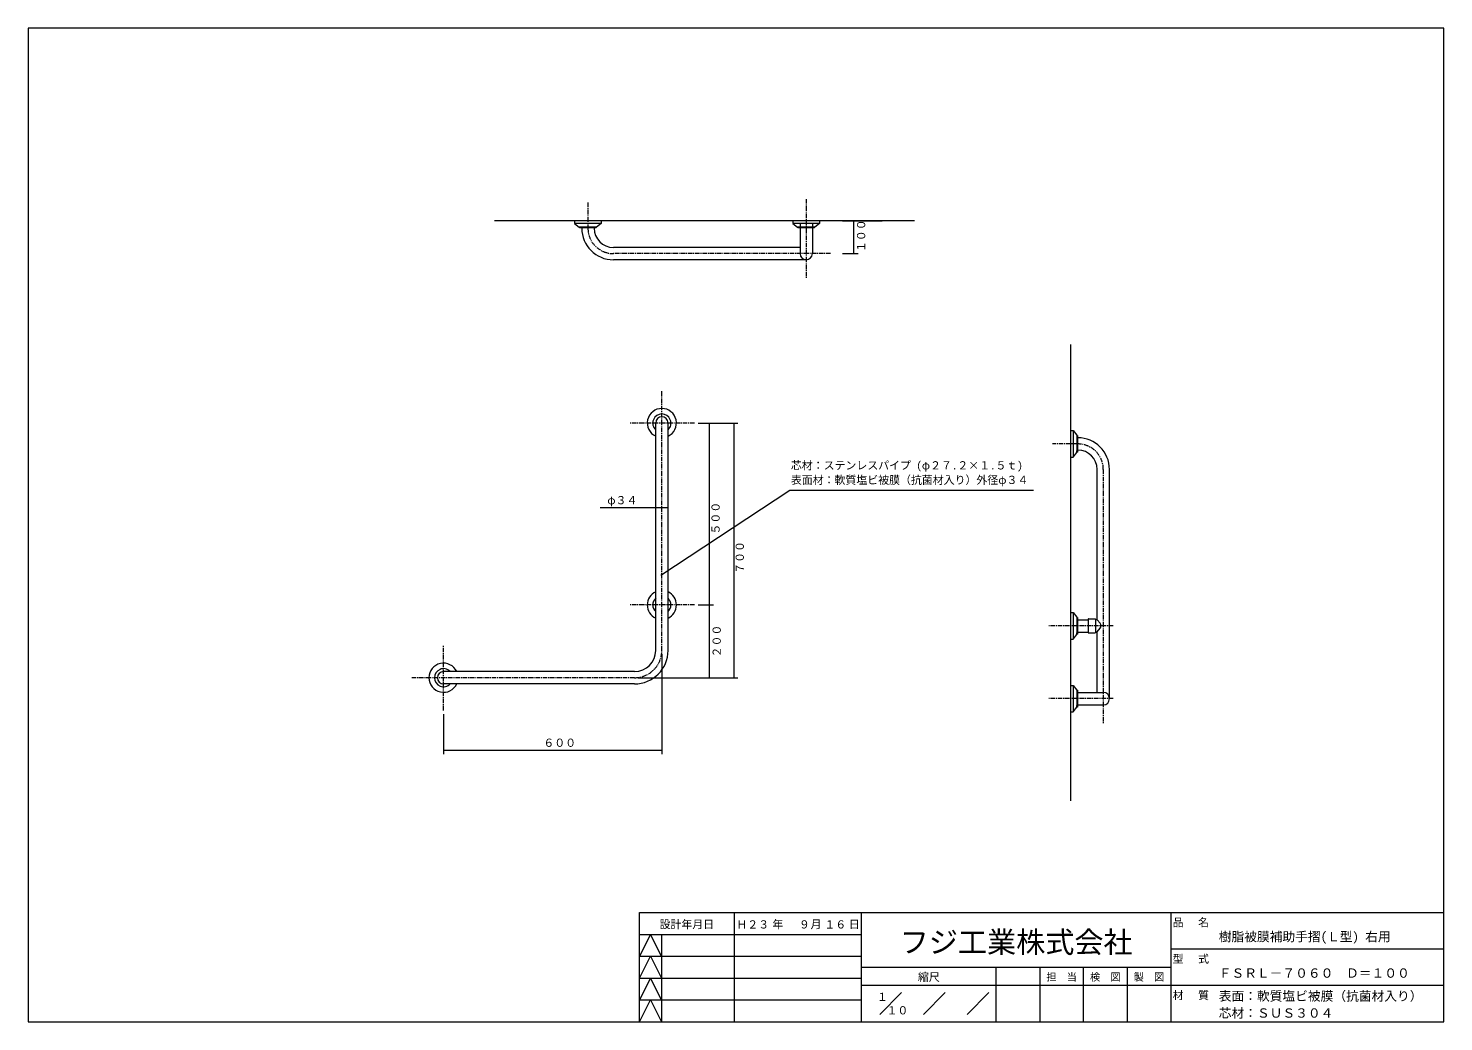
# Model space of a CAD drawing. Units: millimetres, scale not verified. Extents: x -2205 to 1685, y -1471 to 1259.
import ezdxf
from ezdxf.enums import TextEntityAlignment as Align

# ---------------------------------------------------------------- set-up
doc = ezdxf.new("R2010")
doc.units = ezdxf.units.MM
doc.header["$LTSCALE"] = 10
doc.linetypes.add('USER11', pattern=[0.375, 0.25, -0.125])
doc.linetypes.add('USER4', pattern=[2, 1.25, -0.25, 0.25, -0.25])
doc.layers.add('0-0_0', color=7, linetype='Continuous', lineweight=18)
doc.layers.add('0-1_LEVEL001', color=7, linetype='Continuous', lineweight=18)
doc.styles.add('ＭＳ ゴシック', font='')
doc.styles.get('ＭＳ ゴシック').set_extended_font_data('MS Gothic')

# ---------------------------------------------------------------- blocks, each defined once
blk = doc.blocks.new('A3')
at = {"layer": '0-1_LEVEL001'}
for p, q in [((183.5, 31.4), (183.5, 1.4)), ((218.5, 1.4), (218.5, 31.4)), ((303.5, 31.4), (303.5, 1.4)), ((157.5, 25.4), (218.5, 25.4)), ((163.5, 25.4), (163.5, 1.4)), ((303.5, 21.4), (378.5, 21.4)), ((157.5, 19.4), (218.5, 19.4)), ((218.5, 16.4), (303.5, 16.4)), ((255.5, 1.4), (255.5, 16.4)), ((267.5, 16.4), (267.5, 1.4)), ((279.5, 1.4), (279.5, 16.4)), ((291.5, 16.4), (291.5, 1.4)), ((157.5, 13.4), (218.5, 13.4)), ((218.5, 11.4), (303.5, 11.4)), ((223.5, 3.4), (229.5, 9.4)), ((235.5, 3.4), (241.5, 9.4)), ((247.5, 3.4), (253.5, 9.4)), ((303.5, 11.4), (378.5, 11.4)), ((157.5, 7.4), (218.5, 7.4))]:
    blk.add_line(p, q, dxfattribs=at)
blk.add_lwpolyline([(-10.5, 1.4), (378.5, 1.4), (378.5, 274.4), (-10.5, 274.4)], close=True, dxfattribs=at)
for points in [[(157.5, 1.4), (157.5, 31.4), (378.5, 31.4)], [(163.5, 19.4), (160.5, 25.4), (157.5, 19.4)], [(157.5, 13.4), (160.5, 19.4), (163.5, 13.4)], [(163.5, 7.4), (160.5, 13.4), (157.5, 7.4)], [(157.5, 1.4), (160.5, 7.4), (163.5, 1.4)]]:
    blk.add_lwpolyline(points, dxfattribs=at)
at = {"layer": '0-1_LEVEL001', "style": 'ＭＳ ゴシック'}
for s, height, p in [('設計年月日', 2.199, (163, 26.4)), ('年', 2.2, (194, 26.4)), ('月', 2.2, (204.5, 26.4)), ('日', 2.2, (215, 26.4)), ('品', 2.2, (304, 26.9)), ('名', 2.2, (311, 26.9)), ('型', 2.2, (304, 16.9)), ('式', 2.2, (311, 16.9)), ('縮尺', 2.199, (234, 11.9)), ('材', 2.2, (304, 6.9)), ('質', 2.2, (311, 6.9))]:
    blk.add_text(s, height=height, dxfattribs=at).set_placement(p, align=Align.BOTTOM_LEFT)
blk = doc.blocks.new('GMM001')
at = {"layer": '0-1_LEVEL001', "style": 'ＭＳ ゴシック'}
for s, p in [('担\u3000当', (279.8, 10.633)), ('検\u3000図', (291.8, 10.633)), ('製\u3000図', (303.8, 10.633))]:
    blk.add_text(s, height=2.053, dxfattribs=at).set_placement(p, align=Align.BOTTOM_LEFT)

msp = doc.modelspace()

# ---------------------------------------------------------------- linework, layer by layer
at = {"layer": '0-0_0', "color": 6, "linetype": 'USER4'}
for p, q in [((-666.94, 779.86), (-666.94, 709.86)), ((-66.94, 789.86), (-66.94, 572.86)), ((0.06, 639.86), (-596.94, 639.86)), ((-463.76, -450.76), (-463.76, 264.24)), ((-373.76, 174.24), (-553.76, 174.24)), ((679.47, 116.77), (609.47, 116.77)), ((749.47, 46.77), (749.47, -650.23)), ((-373.76, -325.76), (-553.76, -325.76)), ((776.66, -383.23), (599.47, -383.23)), ((-1063.76, -615.76), (-1063.76, -435.76)), ((-538.76, -525.76), (-1153.76, -525.76)), ((776.66, -583.23), (599.47, -583.23))]:
    msp.add_line(p, q, dxfattribs=at)
at = {"layer": '0-0_0', "color": 3}
for p, q in [((230.62, 729.86), (-923.91, 729.86)), ((659.47, 390.18), (659.47, -864))]:
    msp.add_line(p, q, dxfattribs=at)
at = {"layer": '0-0_0'}
for p, q in [((-690.69, 712.36), (-685.69, 712.36)), ((-689.94, 710.86), (-689.94, 712.36)), ((-689.94, 710.86), (-689.94, 712.36)), ((-643.94, 712.36), (-689.94, 712.36)), ((-643.94, 710.86), (-689.94, 710.86)), ((-683.94, 709.86), (-683.94, 710.86)), ((-649.94, 709.86), (-649.94, 710.86)), ((-643.19, 712.36), (-648.19, 712.36)), ((-643.94, 710.86), (-643.94, 712.36)), ((-630.44, 722.86), (-643.19, 712.36)), ((-630.44, 729.86), (-630.44, 722.86)), ((-30.44, 729.86), (-103.44, 729.86)), ((-103.44, 729.86), (-103.44, 722.86)), ((-30.44, 722.86), (-103.44, 722.86)), ((-103.44, 722.86), (-90.69, 712.36)), ((-90.69, 712.36), (-85.69, 712.36)), ((-43.94, 712.36), (-89.94, 712.36)), ((-89.94, 710.86), (-89.94, 712.36)), ((-89.94, 710.86), (-89.94, 712.36)), ((-43.94, 710.86), (-89.94, 710.86)), ((-83.94, 720.86), (-83.94, 639.86)), ((-49.94, 720.86), (-49.94, 639.86)), ((-43.19, 712.36), (-48.19, 712.36)), ((-43.94, 710.86), (-43.94, 712.36)), ((-30.44, 722.86), (-43.19, 712.36)), ((-30.44, 729.86), (-30.44, 722.86)), ((-83.94, 656.86), (-596.94, 656.86)), ((-66.94, 622.86), (-596.94, 622.86)), ((-480.76, -450.76), (-480.76, 174.24)), ((-446.76, -450.76), (-446.76, 174.24)), ((659.47, 153.27), (659.47, 80.27)), ((659.47, 153.27), (666.47, 153.27)), ((666.47, 153.27), (666.47, 80.27)), ((666.47, 153.27), (676.97, 140.52)), ((676.97, 140.52), (676.97, 135.52)), ((676.97, 139.77), (676.97, 93.77)), ((678.47, 139.77), (676.97, 139.77)), ((678.47, 139.77), (678.47, 93.77)), ((679.47, 133.77), (678.47, 133.77)), ((659.47, 80.27), (666.47, 80.27)), ((666.47, 80.27), (676.97, 93.02)), ((676.97, 93.02), (676.97, 98.02)), ((678.47, 93.77), (676.97, 93.77)), ((678.47, 93.77), (676.97, 93.77)), ((679.47, 99.77), (678.47, 99.77)), ((766.47, -583.23), (766.47, 46.77)), ((659.47, -346.73), (659.47, -419.73)), ((659.47, -346.73), (666.47, -346.73)), ((666.47, -346.73), (676.97, -359.48)), ((676.97, -359.48), (676.97, -364.48)), ((678.47, -360.23), (676.97, -360.23)), ((676.97, -360.23), (676.97, -406.23)), ((678.47, -360.23), (678.47, -406.23)), ((678.47, -366.23), (707.67, -366.23)), ((707.67, -364.73), (707.67, -401.73)), ((708.67, -363.73), (726.67, -363.73)), ((727.67, -364.73), (727.67, -401.73)), ((727.67, -364.73), (727.67, -364.78)), ((728.97, -366.08), (731.7, -366.08)), ((732.17, -366.19), (732.17, -366.23)), ((732.47, -366.43), (740.63, -376.16)), ((659.47, -419.73), (666.47, -419.73)), ((676.97, -406.98), (676.97, -401.98)), ((678.47, -406.23), (676.97, -406.23)), ((678.47, -406.23), (676.97, -406.23)), ((678.47, -400.23), (707.67, -400.23)), ((708.67, -402.73), (726.67, -402.73)), ((727.67, -401.73), (727.67, -401.68)), ((728.97, -400.38), (731.4, -400.38)), ((731.93, -400.23), (732.47, -400.23)), ((732.17, -400.02), (740.63, -389.93)), ((732.47, -566.23), (732.47, -400.23)), ((-538.76, -508.76), (-1063.76, -508.76)), ((-538.76, -542.76), (-1063.76, -542.76)), ((659.47, -546.73), (659.47, -619.73)), ((666.47, -546.73), (666.47, -619.73)), ((676.97, -560.23), (676.97, -606.23)), ((678.47, -560.23), (676.97, -560.23)), ((678.47, -560.23), (678.47, -606.23)), ((678.47, -566.23), (749.47, -566.23)), ((659.47, -619.73), (666.47, -619.73)), ((666.47, -619.73), (676.97, -606.98)), ((676.97, -606.98), (676.97, -601.98)), ((678.47, -606.23), (676.97, -606.23)), ((678.47, -606.23), (676.97, -606.23)), ((678.47, -600.23), (749.47, -600.23))]:
    msp.add_line(p, q, dxfattribs=at)
at = {"layer": '0-0_0', "linetype": 'USER11'}
for p, q in [((-689.94, 710.86), (-689.94, 712.36)), ((-689.94, 710.86), (-689.94, 712.36)), ((-643.94, 710.86), (-643.94, 712.36)), ((-89.94, 710.86), (-89.94, 712.36)), ((-89.94, 710.86), (-89.94, 712.36)), ((-43.94, 710.86), (-43.94, 712.36)), ((678.47, 139.77), (676.97, 139.77)), ((678.47, 93.77), (676.97, 93.77)), ((678.47, 93.77), (676.97, 93.77)), ((678.47, -360.23), (676.97, -360.23)), ((678.47, -406.23), (676.97, -406.23)), ((678.47, -406.23), (676.97, -406.23)), ((678.47, -560.23), (676.97, -560.23)), ((678.47, -606.23), (676.97, -606.23)), ((678.47, -606.23), (676.97, -606.23))]:
    msp.add_line(p, q, dxfattribs=at)
at = {"layer": '0-0_0', "color": 8}
for p, q in [((33.06, 729.86), (141.44, 729.86)), ((63.04, 729.86), (63.04, 639.86)), ((33.06, 639.86), (75.68, 639.86)), ((-363.76, 174.24), (-255.38, 174.24)), ((-332.99, -525.76), (-332.99, 174.24)), ((-265.38, -525.76), (-265.38, 174.24)), ((427.76, -10.6), (557.41, -10.6)), ((-446.76, -59.22), (-633, -59.22)), ((-363.76, -325.76), (-321.58, -325.76)), ((-463.76, -460.76), (-463.76, -735.76)), ((-528.76, -525.76), (-255.38, -525.76)), ((-1063.76, -625.76), (-1063.76, -735.76)), ((-463.76, -725.76), (-1063.76, -725.76))]:
    msp.add_line(p, q, dxfattribs=at)
at = {"layer": '0-0_0'}
for points in [[(-630.44, 729.86), (-703.44, 729.86), (-703.44, 722.86)], [(-630.44, 722.86), (-703.44, 722.86), (-690.69, 712.36)], [(732.17, -366.23), (732.47, -366.23), (732.47, 46.77)], [(666.47, -346.73), (666.47, -419.73), (676.97, -406.98)], [(659.47, -546.73), (666.47, -546.73), (676.97, -559.48), (676.97, -564.48)]]:
    msp.add_lwpolyline(points, dxfattribs=at)
at = {"layer": '0-0_0', "color": 8}
msp.add_lwpolyline([(-466.55, -243.92), (-112.24, -10.6), (427.76, -10.6)], dxfattribs=at)
at = {"layer": '0-0_0'}
for centre, radius, start, end in [((-596.94, 709.86), 87, 180, 270), ((-596.94, 709.86), 53, 180, 270), ((-66.94, 639.86), 17, 180, 0), ((-463.76, 174.24), 40, 295.15066, 244.84934), ((-463.76, 174.24), 25, 312.84364, 227.15636), ((-463.76, 174.24), 17, 0, 180), ((679.47, 46.77), 87, 0, 90), ((679.47, 46.77), 53, 0, 90), ((-463.76, -325.76), 40, 115.15066, 244.84934), ((-463.76, -325.76), 25, 132.84364, 227.15636), ((-463.76, -325.76), 40, 295.15066, 64.84934), ((-463.76, -325.76), 25, 312.84364, 47.15636), ((708.67, -364.73), 1, 90, 180), ((726.67, -364.73), 1, 0, 90), ((728.97, -364.78), 1.3, 180, 270), ((731.7, -367.08), 1, 40, 90), ((731.66, -383.05), 11.31, 322.5, 37.5), ((708.67, -401.73), 1, 180, 270), ((726.67, -401.73), 1, 270, 0), ((728.97, -401.68), 1.3, 90, 180), ((731.4, -399.38), 1, 270, 320), ((-538.76, -450.76), 58, 270, 0), ((-538.76, -450.76), 92, 270, 0), ((-1063.76, -525.76), 40, 25.15066, 334.84934), ((-1063.76, -525.76), 25, 44.73419, 317.15636), ((-1063.76, -525.76), 17, 90, 270), ((749.47, -583.23), 17, 270, 90)]:
    msp.add_arc(centre, radius, start, end, dxfattribs=at)
at = {"layer": '0-0_0', "color": 6, "linetype": 'USER4'}
for centre, radius, start, end in [((-596.94, 709.86), 70, 180, 270), ((679.47, 46.77), 70, 0, 90), ((-538.76, -450.76), 75, 270, 0)]:
    msp.add_arc(centre, radius, start, end, dxfattribs=at)

# ---------------------------------------------------------------- block references
at = {"layer": '0-0_0', "xscale": 10, "yscale": 10}
for name, p in [('A3', (-2100, -1485)), ('GMM001', (-2205, -1471))]:
    msp.add_blockref(name, p, dxfattribs=at)

# ---------------------------------------------------------------- texts
at = {"layer": '0-0_0', "style": 'ＭＳ ゴシック'}
for s, p in [('１００', (101.75, 643.95)), ('５００', (-298.31, -132.22)), ('７００', (-231.8, -240.05)), ('２００', (-295.17, -469.75))]:
    msp.add_text(s, height=21.99, rotation=90, dxfattribs=at).set_placement(p, align=Align.BOTTOM_LEFT)
for s, p in [('芯材：ステンレスパイプ (φ２７.２×１.５ｔ)', (-109.18, 40.08)), ('表面材：軟質塩ビ被膜（抗菌材入り）外径φ３４', (-109.18, 0.08)), ('φ３４', (-613.72, -55.65)), ('６００', (-789.47, -722.19))]:
    msp.add_text(s, height=21.99, dxfattribs=at).set_placement(p, align=Align.BOTTOM_LEFT)
at = {"layer": '0-1_LEVEL001', "style": 'ＭＳ ゴシック'}
for s, height, p in [('Ｈ２３', 21.99, (-258.88, -1221.51)), ('\u3000９', 21.99, (-117, -1221.51)), ('１６', 21.99, (-17.04, -1221.51)), ('フジ工業株式会社', 58.65, (190, -1299.33)), ('樹脂被膜補助手摺(Ｌ型) 右用', 25.66, (1066.82, -1257.71)), ('ＦＳＲＬ－７０６０\u3000Ｄ＝１００', 25.66, (1066.78, -1357.89)), ('１', 21.99, (127.11, -1420.76)), ('表面：軟質塩ビ被膜（抗菌材入り）', 25.66, (1066.73, -1421)), ('１０', 21.99, (153.63, -1457.6)), ('芯材：ＳＵＳ３０４', 25.66, (1066.73, -1467.67))]:
    msp.add_text(s, height=height, dxfattribs=at).set_placement(p, align=Align.BOTTOM_LEFT)

doc.saveas('drawing.dxf')
